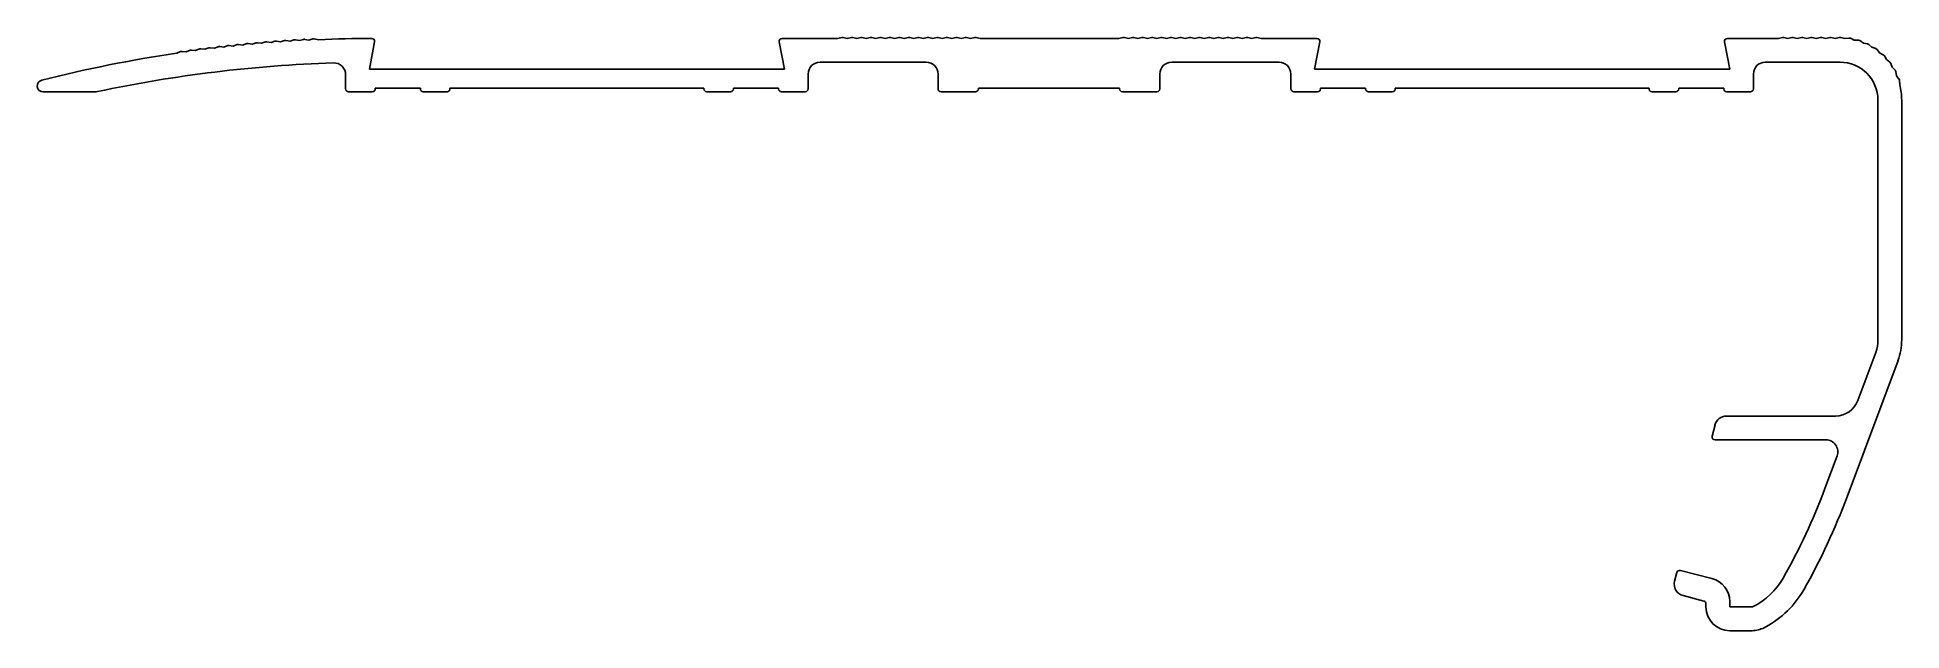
# Model space of a CAD drawing. Extents: x 10 to 167, y 8 to 58.
import ezdxf

# ---------------------------------------------------------------- set-up
doc = ezdxf.new("R2010")
doc.units = 0
doc.layers.get('0').update_dxf_attribs({"linetype": 'CONTINUOUS'})

msp = doc.modelspace()

# ---------------------------------------------------------------- linework, layer by layer
for p, q in [((24.75, 56.64), (24.42, 56.51)), ((25.21, 56.61), (24.87, 56.65)), ((25.54, 56.73), (25.21, 56.61)), ((26.01, 56.7), (25.66, 56.75)), ((26.34, 56.82), (26.01, 56.7)), ((26.8, 56.79), (26.46, 56.84)), ((27.13, 56.91), (26.8, 56.79)), ((27.6, 56.87), (27.25, 56.92)), ((27.93, 56.99), (27.6, 56.87)), ((28.4, 56.95), (28.05, 57)), ((28.73, 57.06), (28.4, 56.95)), ((29.19, 57.02), (28.85, 57.07)), ((29.52, 57.13), (29.19, 57.02)), ((29.99, 57.08), (29.65, 57.14)), ((30.32, 57.19), (29.99, 57.08)), ((30.79, 57.14), (30.44, 57.2)), ((31.12, 57.25), (30.79, 57.14)), ((31.59, 57.19), (31.24, 57.26)), ((31.92, 57.3), (31.59, 57.19)), ((32.39, 57.24), (32.04, 57.31)), ((32.72, 57.34), (32.39, 57.24)), ((33.18, 57.28), (32.84, 57.35)), ((33.52, 57.39), (33.18, 57.28)), ((33.98, 57.32), (33.64, 57.39)), ((38.28, 54.83), (38.72, 57.13)), ((72.84, 57.13), (73.28, 54.83)), ((77.78, 57.43), (73.08, 57.43)), ((78.12, 57.51), (77.78, 57.43)), ((78.58, 57.43), (78.24, 57.51)), ((78.92, 57.51), (78.58, 57.43)), ((79.38, 57.43), (79.04, 57.51)), ((79.72, 57.51), (79.38, 57.43)), ((80.18, 57.43), (79.84, 57.51)), ((80.52, 57.51), (80.18, 57.43)), ((80.98, 57.43), (80.64, 57.51)), ((81.32, 57.51), (80.98, 57.43)), ((81.78, 57.43), (81.44, 57.51)), ((82.12, 57.51), (81.78, 57.43)), ((82.58, 57.43), (82.24, 57.51)), ((82.92, 57.51), (82.58, 57.43)), ((83.38, 57.43), (83.04, 57.51)), ((83.72, 57.51), (83.38, 57.43)), ((84.18, 57.43), (83.84, 57.51)), ((84.52, 57.51), (84.18, 57.43)), ((84.98, 57.43), (84.64, 57.51)), ((85.32, 57.51), (84.98, 57.43)), ((85.78, 57.43), (85.44, 57.51)), ((86.12, 57.51), (85.78, 57.43)), ((86.58, 57.43), (86.24, 57.51)), ((86.92, 57.51), (86.58, 57.43)), ((87.38, 57.43), (87.04, 57.51)), ((87.72, 57.51), (87.38, 57.43)), ((88.18, 57.43), (87.84, 57.51)), ((88.52, 57.51), (88.18, 57.43)), ((88.98, 57.43), (88.64, 57.51)), ((89.32, 57.51), (88.98, 57.43)), ((89.78, 57.43), (89.44, 57.51)), ((101.48, 57.43), (89.78, 57.43)), ((101.82, 57.51), (101.48, 57.43)), ((102.28, 57.43), (101.94, 57.51)), ((102.62, 57.51), (102.28, 57.43)), ((103.08, 57.43), (102.74, 57.51)), ((103.42, 57.51), (103.08, 57.43)), ((103.88, 57.43), (103.54, 57.51)), ((104.22, 57.51), (103.88, 57.43)), ((104.68, 57.43), (104.34, 57.51)), ((105.02, 57.51), (104.68, 57.43)), ((105.48, 57.43), (105.14, 57.51)), ((105.82, 57.51), (105.48, 57.43)), ((106.28, 57.43), (105.94, 57.51)), ((106.62, 57.51), (106.28, 57.43)), ((107.08, 57.43), (106.74, 57.51)), ((107.42, 57.51), (107.08, 57.43)), ((107.88, 57.43), (107.54, 57.51)), ((108.22, 57.51), (107.88, 57.43)), ((108.68, 57.43), (108.34, 57.51)), ((109.02, 57.51), (108.68, 57.43)), ((109.48, 57.43), (109.14, 57.51)), ((109.82, 57.51), (109.48, 57.43)), ((110.28, 57.43), (109.94, 57.51)), ((110.62, 57.51), (110.28, 57.43)), ((111.08, 57.43), (110.74, 57.51)), ((111.42, 57.51), (111.08, 57.43)), ((111.88, 57.43), (111.54, 57.51)), ((112.22, 57.51), (111.88, 57.43)), ((112.68, 57.43), (112.34, 57.51)), ((113.02, 57.51), (112.68, 57.43)), ((113.48, 57.43), (113.14, 57.51)), ((118.18, 57.43), (113.48, 57.43)), ((117.98, 54.83), (118.42, 57.13)), ((152.54, 57.13), (152.98, 54.83)), ((157.08, 57.43), (152.78, 57.43)), ((157.42, 57.51), (157.08, 57.43)), ((157.88, 57.43), (157.54, 57.51)), ((158.22, 57.51), (157.88, 57.43)), ((158.68, 57.43), (158.34, 57.51)), ((159.02, 57.51), (158.68, 57.43)), ((159.48, 57.43), (159.14, 57.51)), ((159.82, 57.51), (159.48, 57.43)), ((160.28, 57.43), (159.94, 57.51)), ((160.62, 57.51), (160.28, 57.43)), ((161.08, 57.43), (160.74, 57.51)), ((161.42, 57.51), (161.08, 57.43)), ((161.88, 57.43), (161.54, 57.51)), ((162.22, 57.51), (161.88, 57.43)), ((162.68, 57.41), (162.35, 57.51)), ((163.03, 57.46), (162.68, 57.41)), ((163.48, 57.29), (163.17, 57.44)), ((163.83, 57.28), (163.48, 57.29)), ((164.25, 57.04), (163.96, 57.24)), ((164.59, 56.98), (164.25, 57.04)), ((164.97, 56.68), (164.71, 56.92)), ((165.29, 56.57), (164.97, 56.68)), ((22.37, 56.32), (22.04, 56.18)), ((22.83, 56.3), (22.49, 56.34)), ((23.16, 56.43), (22.83, 56.3)), ((23.63, 56.41), (23.28, 56.45)), ((23.95, 56.54), (23.63, 56.41)), ((24.42, 56.51), (24.07, 56.55)), ((76.28, 55.43), (85.23, 55.43)), ((105.93, 55.43), (114.98, 55.43)), ((155.98, 55.43), (162.28, 55.43)), ((165.62, 56.22), (165.41, 56.49)), ((165.93, 56.05), (165.62, 56.22)), ((166.2, 55.65), (166.03, 55.95)), ((166.47, 55.44), (166.2, 55.65)), ((166.68, 55.01), (166.56, 55.33)), ((36.28, 54.37), (36.28, 53.18)), ((73.28, 54.83), (38.28, 54.83)), ((75.28, 53.18), (75.28, 54.43)), ((86.23, 54.43), (86.23, 53.18)), ((104.93, 53.18), (104.93, 54.43)), ((115.98, 54.43), (115.98, 53.18)), ((152.98, 54.83), (117.98, 54.83)), ((154.98, 53.18), (154.98, 54.43)), ((166.92, 54.76), (166.68, 55.01)), ((167.05, 54.29), (166.98, 54.63)), ((167.25, 54.01), (167.05, 54.29)), ((167.32, 53.53), (167.3, 53.88)), ((10.78, 52.93), (15.14, 52.93)), ((36.53, 52.93), (38.53, 52.93)), ((38.78, 53.18), (38.78, 53.23)), ((38.78, 53.23), (42.58, 53.23)), ((42.58, 53.23), (42.58, 53.18)), ((42.83, 52.93), (44.83, 52.93)), ((45.08, 53.18), (45.08, 53.23)), ((45.08, 53.23), (66.48, 53.23)), ((66.48, 53.23), (66.48, 53.18)), ((66.73, 52.93), (68.73, 52.93)), ((68.98, 53.18), (68.98, 53.23)), ((68.98, 53.23), (72.78, 53.23)), ((72.78, 53.23), (72.78, 53.18)), ((73.03, 52.93), (75.03, 52.93)), ((86.48, 52.93), (89.38, 52.93)), ((89.63, 53.18), (89.63, 53.23)), ((89.63, 53.23), (101.53, 53.23)), ((101.53, 53.23), (101.53, 53.18)), ((101.78, 52.93), (104.68, 52.93)), ((116.23, 52.93), (118.23, 52.93)), ((118.48, 53.18), (118.48, 53.23)), ((118.48, 53.23), (122.28, 53.23)), ((122.28, 53.23), (122.28, 53.18)), ((122.53, 52.93), (124.53, 52.93)), ((124.78, 53.18), (124.78, 53.23)), ((124.78, 53.23), (146.18, 53.23)), ((146.18, 53.23), (146.18, 53.18)), ((146.43, 52.93), (148.43, 52.93)), ((148.68, 53.18), (148.68, 53.23)), ((148.68, 53.23), (152.48, 53.23)), ((152.48, 53.23), (152.48, 53.18)), ((152.73, 52.93), (154.73, 52.93)), ((165.48, 52.23), (165.48, 32.03)), ((167.48, 32.03), (167.48, 52.23)), ((162.87, 18.81), (167.17, 30.28)), ((165.29, 30.98), (163.77, 26.91)), ((161.9, 25.61), (152.7, 25.61)), ((151.74, 24.86), (151.49, 23.92)), ((151.74, 23.61), (161.09, 23.61)), ((162.03, 22.26), (161, 19.51)), ((151.48, 11.92), (148.82, 12.6)), ((148.52, 12.42), (148.33, 11.7)), ((149.05, 10.48), (150.79, 10.03)), ((150.98, 9.79), (150.98, 9.53)), ((152.98, 9.53), (152.98, 9.98)), ((154.84, 9.53), (152.98, 9.53)), ((152.98, 7.53), (154.87, 7.53)), ((155.88, 7.78), (156.02, 7.86))]:
    msp.add_line(p, q)
for centre, radius, start, end in [((24.84, 56.4), 0.25, 82.8743, 111.1313), ((25.63, 56.5), 0.25, 82.4788, 110.7359), ((26.42, 56.59), 0.25, 82.0832, 110.3403), ((27.22, 56.67), 0.25, 81.6877, 109.9449), ((28.01, 56.75), 0.25, 81.2923, 109.5492), ((28.81, 56.82), 0.25, 80.8968, 109.1538), ((29.6, 56.89), 0.25, 80.5013, 108.7583), ((30.4, 56.95), 0.25, 80.1058, 108.3627), ((31.2, 57.01), 0.25, 79.7102, 107.9673), ((32, 57.06), 0.25, 79.3147, 107.5718), ((32.79, 57.11), 0.25, 78.9191, 107.1763), ((33.59, 57.15), 0.25, 78.5236, 106.7808), ((38.98, -58.47), 115.9, 90.2491, 92.472), ((38.48, 57.18), 0.25, 349.1142, 90.2491), ((73.08, 57.18), 0.25, 90, 190.8855), ((78.18, 57.27), 0.25, 75.953, 104.0255), ((78.98, 57.27), 0.25, 75.953, 104.0255), ((79.78, 57.27), 0.25, 75.953, 104.0255), ((80.58, 57.27), 0.25, 75.953, 104.0255), ((81.38, 57.27), 0.25, 75.953, 104.0255), ((82.18, 57.27), 0.25, 75.953, 104.0255), ((82.98, 57.27), 0.25, 75.953, 104.0255), ((83.78, 57.27), 0.25, 75.953, 104.0255), ((84.58, 57.27), 0.25, 75.953, 104.0255), ((85.38, 57.27), 0.25, 75.953, 104.0255), ((86.18, 57.27), 0.25, 75.953, 104.0255), ((86.98, 57.27), 0.25, 75.953, 104.0255), ((87.78, 57.27), 0.25, 75.953, 104.0255), ((88.58, 57.27), 0.25, 75.953, 104.0255), ((89.38, 57.27), 0.25, 75.953, 104.0255), ((101.88, 57.27), 0.25, 75.953, 104.0255), ((102.68, 57.27), 0.25, 75.953, 104.0255), ((103.48, 57.27), 0.25, 75.953, 104.0255), ((104.28, 57.27), 0.25, 75.953, 104.0255), ((105.08, 57.27), 0.25, 75.953, 104.0255), ((105.88, 57.27), 0.25, 75.953, 104.0255), ((106.68, 57.27), 0.25, 75.953, 104.0255), ((107.48, 57.27), 0.25, 75.953, 104.0255), ((108.28, 57.27), 0.25, 75.953, 104.0255), ((109.08, 57.27), 0.25, 75.953, 104.0255), ((109.88, 57.27), 0.25, 75.953, 104.0255), ((110.68, 57.27), 0.25, 75.953, 104.0255), ((111.48, 57.27), 0.25, 75.953, 104.0255), ((112.28, 57.27), 0.25, 75.953, 104.0255), ((113.08, 57.27), 0.25, 75.953, 104.0255), ((118.18, 57.18), 0.25, 349.1142, 90), ((152.78, 57.18), 0.25, 90, 190.8855), ((157.48, 57.27), 0.25, 75.9227, 104.106), ((158.28, 57.27), 0.25, 75.9227, 104.106), ((159.08, 57.27), 0.25, 75.9227, 104.106), ((159.88, 57.27), 0.25, 75.9227, 104.106), ((160.68, 57.27), 0.25, 75.9227, 104.106), ((161.48, 57.27), 0.25, 75.9227, 104.106), ((162.28, 57.27), 0.25, 73.9781, 104.106), ((163.06, 57.21), 0.25, 65.0918, 97.1357), ((163.82, 57.03), 0.25, 56.2069, 88.255), ((164.54, 56.73), 0.25, 47.3334, 79.3733), ((38.98, -58.47), 115.9, 98.4046, 104.1442), ((38.98, -58.47), 113.9, 91.8781, 101.9737), ((22.46, 56.09), 0.25, 84.0608, 112.3179), ((23.25, 56.2), 0.25, 83.6654, 111.9223), ((24.04, 56.3), 0.25, 83.2698, 111.5268), ((35.28, 54.37), 1, 360, 91.8781), ((76.28, 54.43), 1, 90, 180), ((85.23, 54.43), 1, 0, 90), ((105.93, 54.43), 1, 90, 180), ((114.98, 54.43), 1, 0, 90), ((155.98, 54.43), 1, 90, 180), ((162.28, 52.23), 3.2, 0, 90), ((165.21, 56.33), 0.25, 38.4495, 70.4937), ((165.81, 55.83), 0.25, 29.5603, 61.6133), ((166.32, 55.24), 0.25, 20.6905, 52.7361), ((10.78, 53.43), 0.501, 104.1442, 270), ((166.74, 54.58), 0.25, 11.8209, 43.8561), ((167.05, 53.87), 0.25, 2.9158, 34.972), ((162.28, 52.23), 5.2, 0, 14.52), ((15.14, 53.93), 1, 270, 281.9737), ((36.53, 53.18), 0.25, 180, 270), ((38.53, 53.18), 0.25, 270, 0), ((42.83, 53.18), 0.25, 180, 270), ((44.83, 53.18), 0.25, 270, 0), ((66.73, 53.18), 0.25, 180, 270), ((68.73, 53.18), 0.25, 270, 0), ((73.03, 53.18), 0.25, 180, 270), ((75.03, 53.18), 0.25, 270, 0), ((86.48, 53.18), 0.25, 180, 270), ((89.38, 53.18), 0.25, 270, 0), ((101.78, 53.18), 0.25, 180, 270), ((104.68, 53.18), 0.25, 270, 0), ((116.23, 53.18), 0.25, 180, 270), ((118.23, 53.18), 0.25, 270, 0), ((122.53, 53.18), 0.25, 180, 270), ((124.53, 53.18), 0.25, 270, 0), ((146.43, 53.18), 0.25, 180, 270), ((148.43, 53.18), 0.25, 270, 0), ((152.73, 53.18), 0.25, 180, 270), ((154.73, 53.18), 0.25, 270, 0), ((162.48, 32.03), 3, 339.5, 360), ((162.48, 32.03), 5, 339.5, 0), ((161.9, 27.61), 2, 270, 339.5), ((152.7, 24.61), 1, 90, 165.5), ((151.74, 23.86), 0.25, 165.5, 270), ((161.09, 22.61), 1, 339.5, 90), ((111.36, 38.07), 53, 330.4908, 339.5), ((111.36, 38.07), 55, 330.4946, 339.5), ((148.76, 12.36), 0.25, 75.5, 165.5001), ((149.3, 11.45), 1, 165.5, 255.5), ((150.98, 9.98), 2, 360, 75.5), ((152.26, 14.92), 6, 296.6646, 330.4908), ((150.73, 9.79), 0.25, 0, 75.5), ((152.98, 9.53), 2, 180, 270), ((154.84, 9.78), 0.25, 270, 296.6646), ((152.26, 14.92), 8, 297.9998, 330.4946), ((154.87, 9.68), 2.15, 270, 298.0004)]:
    msp.add_arc(centre, radius, start, end)

doc.saveas('drawing.dxf')
